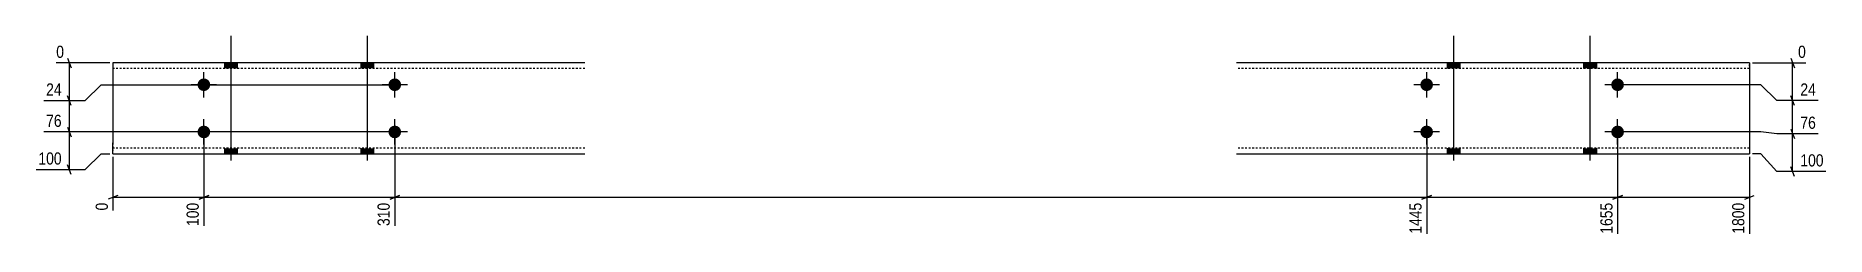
# Model space of a CAD drawing. Header units: millimetres. Extents: x 8 to 10242, y 8 to 242.
# Drawn here: x 8272 to 10242, y 8 to 229 of the extents above.
import ezdxf

# ---------------------------------------------------------------- set-up
doc = ezdxf.new("R2010")
doc.units = ezdxf.units.MM
doc.linetypes.add('DXK_LINE_DOT2', pattern=[3.9198, 1.9599, -1.9599])
doc.layers.add('MÅLSÆTNING', color=7, linetype='Continuous')
doc.layers.add('STÅL', color=7, linetype='Continuous')
doc.styles.add('Arial Narrow', font='ARIALN.TTF', dxfattribs={"height": 0.2})

msp = doc.modelspace()

# ---------------------------------------------------------------- hatches: boundary and pattern name
at = {"layer": 'STÅL', "linetype": 'Continuous'}
for points in [[(8480.3, 192.6), (8494.3, 192.6), (8494.3, 198.6), (8480.3, 198.6)], [(8480.3, 192.6), (8494.3, 192.6), (8494.3, 198.6), (8480.3, 198.6)], [(8630.3, 192.6), (8644.3, 192.6), (8644.3, 198.6), (8630.3, 198.6)], [(8630.3, 192.6), (8644.3, 192.6), (8644.3, 198.6), (8630.3, 198.6)], [(9825.3, 192.6), (9839.3, 192.6), (9839.3, 198.6), (9825.3, 198.6)], [(9825.3, 192.6), (9839.3, 192.6), (9839.3, 198.6), (9825.3, 198.6)], [(9975.3, 192.6), (9989.3, 192.6), (9989.3, 198.6), (9975.3, 198.6)], [(9975.3, 192.6), (9989.3, 192.6), (9989.3, 198.6), (9975.3, 198.6)], [(8457.3, 167.6, -1), (8457.3, 181.6, -1)], [(8667.3, 167.6, -1), (8667.3, 181.6, -1)], [(9802.3, 167.6, -1), (9802.3, 181.6, -1)], [(10012.3, 167.6, -1), (10012.3, 181.6, -1)], [(8457.3, 115.6, -1), (8457.3, 129.6, -1)], [(8667.3, 115.6, -1), (8667.3, 129.6, -1)], [(9802.3, 115.6, -1), (9802.3, 129.6, -1)], [(10012.3, 115.6, -1), (10012.3, 129.6, -1)], [(8480.3, 98.6), (8494.3, 98.6), (8494.3, 104.6), (8480.3, 104.6)], [(8480.3, 98.6), (8494.3, 98.6), (8494.3, 104.6), (8480.3, 104.6)], [(8630.3, 98.6), (8644.3, 98.6), (8644.3, 104.6), (8630.3, 104.6)], [(8630.3, 98.6), (8644.3, 98.6), (8644.3, 104.6), (8630.3, 104.6)], [(9825.3, 98.6), (9839.3, 98.6), (9839.3, 104.6), (9825.3, 104.6)], [(9825.3, 98.6), (9839.3, 98.6), (9839.3, 104.6), (9825.3, 104.6)], [(9975.3, 98.6), (9989.3, 98.6), (9989.3, 104.6), (9975.3, 104.6)], [(9975.3, 98.6), (9989.3, 98.6), (9989.3, 104.6), (9975.3, 104.6)]]:
    msp.add_hatch(color=3, dxfattribs=at).paths.add_polyline_path(points)

# ---------------------------------------------------------------- linework, layer by layer
at = {"layer": 'MÅLSÆTNING', "color": 7, "linetype": 'Continuous'}
for p, q in [((8353.8, 198.6), (8294.9, 198.6)), ((8307.3, 203.8), (8311.5, 193.3)), ((8309.4, 157.1), (8309.4, 198.6)), ((10160.8, 198.6), (10219.3, 198.6)), ((10202.7, 203.8), (10206.9, 193.3)), ((10204.8, 157.1), (10204.8, 198.6)), ((8311.5, 151.8), (8307.3, 162.3)), ((8311.5, 151.8), (8307.3, 162.3)), ((8326.9, 157.1), (8344.4, 174.6)), ((8326.9, 157.1), (8344.4, 174.6)), ((8344.4, 174.6), (8663.8, 174.6)), ((8344.4, 174.6), (8663.8, 174.6)), ((10169.8, 174.6), (10015.8, 174.6)), ((10169.8, 174.6), (10015.8, 174.6)), ((10187.3, 157.1), (10169.8, 174.6)), ((10187.3, 157.1), (10169.8, 174.6)), ((10206.9, 151.8), (10202.7, 162.3)), ((10206.9, 151.8), (10202.7, 162.3)), ((8281.2, 157.1), (8326.9, 157.1)), ((8281.2, 157.1), (8326.9, 157.1)), ((8309.4, 122.6), (8309.4, 157.1)), ((10233, 157.1), (10187.3, 157.1)), ((10233, 157.1), (10187.3, 157.1)), ((10204.8, 120.5), (10204.8, 157.1)), ((8663.8, 122.6), (8281.2, 122.6)), ((8663.8, 122.6), (8281.2, 122.6)), ((8307.3, 127.8), (8311.5, 117.3)), ((8307.3, 127.8), (8311.5, 117.3)), ((8309.4, 81.1), (8309.4, 122.6)), ((8457.3, 119.1), (8457.3, 19)), ((8667.3, 119.1), (8667.3, 19)), ((8667.3, 119.1), (8667.3, 19)), ((9802.3, 119.1), (9802.3, 10.5)), ((9802.3, 119.1), (9802.3, 10.5)), ((10012.3, 119.1), (10012.3, 10.5)), ((10012.3, 119.1), (10012.3, 10.5)), ((10169.8, 122.6), (10015.8, 122.6)), ((10169.8, 122.6), (10015.8, 122.6)), ((10187.3, 120.5), (10169.8, 122.6)), ((10187.3, 120.5), (10169.8, 122.6)), ((10233, 120.5), (10187.3, 120.5)), ((10233, 120.5), (10187.3, 120.5)), ((10202.7, 125.7), (10206.9, 115.2)), ((10202.7, 125.7), (10206.9, 115.2)), ((10204.8, 79), (10204.8, 120.5)), ((8326.9, 81.1), (8344.4, 98.6)), ((8344.4, 98.6), (8353.8, 98.6)), ((10169.8, 98.6), (10160.8, 98.6)), ((10187.3, 79), (10169.8, 98.6)), ((8272.7, 81.1), (8326.9, 81.1)), ((8311.5, 75.8), (8307.3, 86.3)), ((8357.3, 95.1), (8357.3, 36.1)), ((10157.3, 95.1), (10157.3, 10.5)), ((10241.5, 79), (10187.3, 79)), ((10206.9, 73.7), (10202.7, 84.2)), ((8362.6, 52.7), (8352.1, 48.5)), ((8357.3, 50.6), (8457.3, 50.6)), ((8452.1, 48.5), (8462.6, 52.7)), ((8672.6, 52.7), (8662.1, 48.5)), ((8662.1, 48.5), (8672.6, 52.7)), ((8667.3, 50.6), (9802.3, 50.6)), ((9807.6, 52.7), (9797.1, 48.5)), ((9797.1, 48.5), (9807.6, 52.7)), ((9802.3, 50.6), (10012.3, 50.6)), ((10017.6, 52.7), (10007.1, 48.5)), ((10007.1, 48.5), (10017.6, 52.7)), ((10012.3, 50.6), (10157.3, 50.6)), ((10152.1, 48.5), (10162.6, 52.7))]:
    msp.add_line(p, q, dxfattribs=at)
at = {"layer": 'STÅL', "color": 3, "linetype": 'Continuous'}
for p, q in [((8487.3, 91.1), (8487.3, 228.6)), ((8487.3, 91.1), (8487.3, 228.6)), ((8637.3, 91.1), (8637.3, 228.6)), ((8637.3, 91.1), (8637.3, 228.6)), ((9832.3, 91.1), (9832.3, 228.6)), ((9832.3, 91.1), (9832.3, 228.6)), ((9982.3, 91.1), (9982.3, 228.6)), ((9982.3, 91.1), (9982.3, 228.6)), ((8480.3, 192.6), (8480.3, 198.6)), ((8480.3, 192.6), (8480.3, 198.6)), ((8494.3, 192.6), (8494.3, 198.6)), ((8494.3, 192.6), (8494.3, 198.6)), ((8630.3, 192.6), (8630.3, 198.6)), ((8630.3, 192.6), (8630.3, 198.6)), ((8644.3, 192.6), (8644.3, 198.6)), ((8644.3, 192.6), (8644.3, 198.6)), ((9825.3, 192.6), (9825.3, 198.6)), ((9825.3, 192.6), (9825.3, 198.6)), ((9839.3, 192.6), (9839.3, 198.6)), ((9839.3, 192.6), (9839.3, 198.6)), ((9975.3, 192.6), (9975.3, 198.6)), ((9975.3, 192.6), (9975.3, 198.6)), ((9989.3, 192.6), (9989.3, 198.6)), ((9989.3, 192.6), (9989.3, 198.6)), ((8457.3, 160.6), (8457.3, 188.6)), ((8667.3, 160.6), (8667.3, 188.6)), ((9802.3, 160.6), (9802.3, 188.6)), ((10012.3, 160.6), (10012.3, 188.6)), ((8471.3, 174.6), (8443.3, 174.6)), ((8681.3, 174.6), (8653.3, 174.6)), ((9816.3, 174.6), (9788.3, 174.6)), ((10026.3, 174.6), (9998.3, 174.6)), ((8471.3, 122.6), (8443.3, 122.6)), ((8457.3, 108.6), (8457.3, 136.6)), ((8681.3, 122.6), (8653.3, 122.6)), ((8667.3, 108.6), (8667.3, 136.6)), ((9816.3, 122.6), (9788.3, 122.6)), ((9802.3, 108.6), (9802.3, 136.6)), ((10026.3, 122.6), (9998.3, 122.6)), ((10012.3, 108.6), (10012.3, 136.6)), ((8480.3, 98.6), (8480.3, 104.6)), ((8480.3, 98.6), (8480.3, 104.6)), ((8494.3, 98.6), (8494.3, 104.6)), ((8494.3, 98.6), (8494.3, 104.6)), ((8630.3, 98.6), (8630.3, 104.6)), ((8630.3, 98.6), (8630.3, 104.6)), ((8644.3, 98.6), (8644.3, 104.6)), ((8644.3, 98.6), (8644.3, 104.6)), ((9825.3, 98.6), (9825.3, 104.6)), ((9825.3, 98.6), (9825.3, 104.6)), ((9839.3, 98.6), (9839.3, 104.6)), ((9839.3, 98.6), (9839.3, 104.6)), ((9975.3, 98.6), (9975.3, 104.6)), ((9975.3, 98.6), (9975.3, 104.6)), ((9989.3, 98.6), (9989.3, 104.6)), ((9989.3, 98.6), (9989.3, 104.6))]:
    msp.add_line(p, q, dxfattribs=at)
at = {"layer": 'STÅL', "color": 2, "linetype": 'Continuous'}
for p, q in [((8357.3, 198.6), (8357.3, 186.6)), ((8876.3, 198.6), (8357.3, 198.6)), ((10157.3, 198.6), (9593.3, 198.6)), ((10157.3, 198.6), (10157.3, 197.7)), ((10157.3, 197.7), (10157.3, 186.6)), ((8357.3, 186.6), (8357.3, 110.6)), ((10157.3, 186.6), (10157.3, 110.6)), ((8357.3, 99.5), (8357.3, 110.6)), ((8357.3, 98.6), (8357.3, 99.5)), ((8357.3, 98.6), (8876.3, 98.6)), ((9593.3, 98.6), (10157.3, 98.6)), ((10157.3, 110.6), (10157.3, 98.6))]:
    msp.add_line(p, q, dxfattribs=at)
at = {"layer": 'STÅL', "color": 7, "linetype": 'DXK_LINE_DOT2'}
for p, q in [((8357.3, 198.6), (8357.3, 197.7)), ((8357.3, 197.7), (8357.3, 195.1)), ((10157.3, 195.1), (10157.3, 198.6)), ((8876.3, 192.6), (8357.3, 192.6)), ((10157.3, 192.6), (9593.3, 192.6)), ((8357.3, 110.6), (8357.3, 102.1)), ((8876.3, 104.6), (8357.3, 104.6)), ((10157.3, 104.6), (9593.3, 104.6))]:
    msp.add_line(p, q, dxfattribs=at)

# ---------------------------------------------------------------- next in the draw order: wipeouts: each hides what was drawn before it
at = {"color": 0, "linetype": 'Continuous'}
for points in [[(8306.2, 201.4), (8306.2, 221), (8292.1, 221), (8292.1, 201.4)], [(10222.1, 201.4), (10222.1, 221), (10208, 221), (10208, 201.4)], [(8303.7, 159.9), (8303.7, 179.5), (8281, 179.5), (8281, 159.9)], [(10233.2, 159.9), (10233.2, 179.5), (10210.5, 179.5), (10210.5, 159.9)], [(8303.7, 125.4), (8303.7, 145), (8281, 145), (8281, 125.4)], [(10233.2, 123.3), (10233.2, 142.9), (10210.5, 142.9), (10210.5, 123.3)], [(8303.7, 83.9), (8303.7, 103.5), (8272.5, 103.5), (8272.5, 83.9)], [(10241.7, 81.8), (10241.7, 101.4), (10210.5, 101.4), (10210.5, 81.8)], [(8354.5, 47.4), (8334.9, 47.4), (8334.9, 33.3), (8354.5, 33.3)], [(8454.5, 47.4), (8434.9, 47.4), (8434.9, 16.2), (8454.5, 16.2)], [(9799.5, 47.4), (9779.9, 47.4), (9779.9, 7.7), (9799.5, 7.7)], [(10009.5, 47.4), (9989.9, 47.4), (9989.9, 7.7), (10009.5, 7.7)], [(10154.5, 47.4), (10134.9, 47.4), (10134.9, 7.7), (10154.5, 7.7)]]:
    msp.add_wipeout(points, dxfattribs=at).dxf.layer = 'MÅLSÆTNING'

# ---------------------------------------------------------------- next in the draw order: linework, layer by layer
at = {"layer": 'MÅLSÆTNING', "color": 7, "linetype": 'Continuous'}
for p, q in [((8457.3, 119.1), (8457.3, 19)), ((8462.6, 52.7), (8452.1, 48.5)), ((8457.3, 50.6), (8667.3, 50.6))]:
    msp.add_line(p, q, dxfattribs=at)

# ---------------------------------------------------------------- next in the draw order: texts
at = {"layer": 'MÅLSÆTNING', "color": 3, "linetype": 'Continuous', "style": 'Arial Narrow'}
for s, height, p in [('0', 13.4, (8294.9, 204.2)), ('0', 13.4, (10210.8, 204.2)), ('24', 13.36, (8283.8, 162.7)), ('24', 13.36, (10213.3, 162.7)), ('76', 13.36, (8283.8, 128.2)), ('76', 13.36, (10213.3, 126.1)), ('100', 13.36, (8275.3, 86.7)), ('100', 13.36, (10213.3, 84.6))]:
    msp.add_text(s, height=height, dxfattribs=at).set_placement(p)
for s, height, p in [('0', 13.4, (8351.7, 36.1)), ('100', 13.36, (8451.7, 19)), ('1445', 13.36, (9796.7, 10.5)), ('1655', 13.36, (10006.7, 10.5)), ('1800', 13.36, (10151.7, 10.5))]:
    msp.add_text(s, height=height, rotation=90.0002, dxfattribs=at).set_placement(p)

# ---------------------------------------------------------------- next in the draw order: wipeouts: each hides what was drawn before it
at = {"color": 0, "linetype": 'Continuous'}
msp.add_wipeout([(8664.5, 47.4), (8644.9, 47.4), (8644.9, 16.2), (8664.5, 16.2)], dxfattribs=at).dxf.layer = 'MÅLSÆTNING'

# ---------------------------------------------------------------- next in the draw order: texts
at = {"layer": 'MÅLSÆTNING', "color": 3, "linetype": 'Continuous', "style": 'Arial Narrow'}
msp.add_text('310', height=13.36, rotation=90.0002, dxfattribs=at).set_placement((8661.7, 19))

doc.saveas('drawing.dxf')
